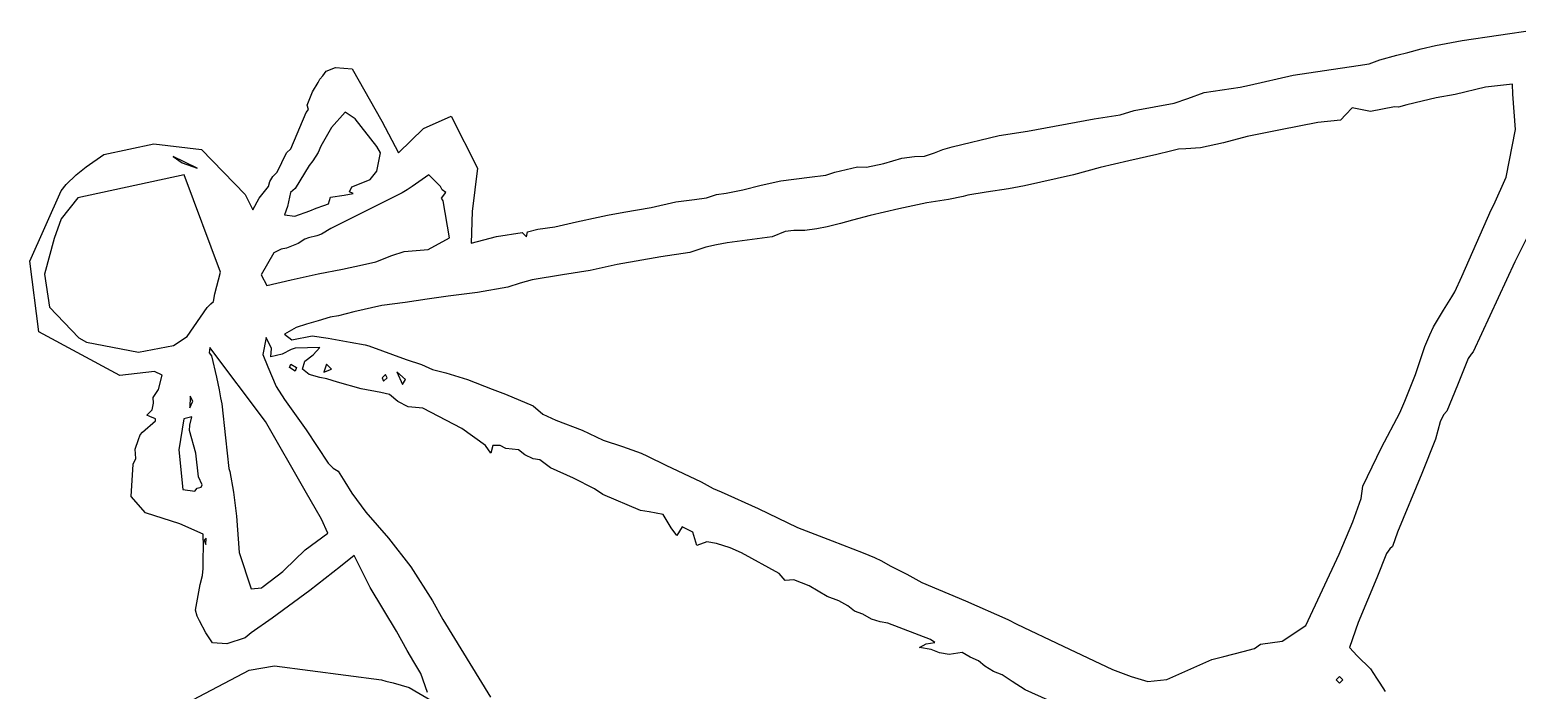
# Model space of a CAD drawing. Extents: x 0 to 208, y 1 to 205.
# Drawn here: x 173.778 to 178.357, y 201.978 to 204.014 of the extents above; entities that cross this region are included whole.
import ezdxf

# ---------------------------------------------------------------- set-up
doc = ezdxf.new("R2010")
doc.units = 0

msp = doc.modelspace()

# ---------------------------------------------------------------- linework, layer by layer
at = {"layer": 'test'}
for p, q in [((178.186865, 203.980689), (178.410275, 204.014174)), ((178.020219, 203.944028), (178.06054, 203.955035)), ((178.06054, 203.955035), (178.104651, 203.965618)), ((178.104651, 203.965618), (178.186865, 203.980689)), ((177.763064, 203.888713), (177.866577, 203.903727)), ((177.866577, 203.903727), (177.900892, 203.909005)), ((177.900892, 203.909005), (177.933393, 203.921507)), ((177.933393, 203.921507), (177.985759, 203.935928)), ((177.985759, 203.935928), (178.020219, 203.944028)), ((174.665706, 203.851623), (174.670081, 203.861952)), ((174.670081, 203.861952), (174.679479, 203.872281)), ((174.679479, 203.872281), (174.689752, 203.886646)), ((174.689752, 203.886646), (174.718516, 203.897653)), ((174.718516, 203.897653), (174.769674, 203.893645)), ((174.769674, 203.893645), (174.860962, 203.732697)), ((177.53274, 203.842823), (177.66721, 203.874376)), ((177.66721, 203.874376), (177.763064, 203.888713)), ((174.631162, 203.781815), (174.648152, 203.823183)), ((174.648152, 203.823183), (174.665706, 203.851623)), ((177.342579, 203.802663), (177.392958, 203.820359)), ((177.392958, 203.820359), (177.503118, 203.837151)), ((177.503118, 203.837151), (177.53274, 203.842823)), ((178.165944, 203.814494), (178.107318, 203.804305)), ((178.259018, 203.837156), (178.165944, 203.814494)), ((178.341749, 203.846752), (178.259018, 203.837156)), ((178.342596, 203.81562), (178.341749, 203.846752)), ((178.35126, 203.706928), (178.342596, 203.81562)), ((174.628058, 203.758955), (174.63517, 203.76824)), ((174.63517, 203.76824), (174.631162, 203.781815)), ((177.134085, 203.751694), (177.177761, 203.765692)), ((177.177761, 203.765692), (177.300657, 203.787564)), ((177.300657, 203.787564), (177.342579, 203.802663)), ((177.848566, 203.773092), (177.829234, 203.753167)), ((177.904655, 203.762537), (177.848566, 203.773092)), ((177.978967, 203.776761), (177.904655, 203.762537)), ((177.990651, 203.775632), (177.978967, 203.776761)), ((178.016474, 203.782179), (177.990651, 203.775632)), ((178.063348, 203.794399), (178.016474, 203.782179)), ((178.107318, 203.804305), (178.063348, 203.794399)), ((174.580741, 203.647384), (174.628058, 203.758955)), ((174.748157, 203.759778), (174.706704, 203.712514)), ((174.778956, 203.739712), (174.748157, 203.759778)), ((174.845978, 203.65467), (174.778956, 203.739712)), ((174.860962, 203.732697), (174.913017, 203.634453)), ((174.989181, 203.709425), (175.074592, 203.74805)), ((175.074592, 203.74805), (175.155858, 203.587917)), ((176.84932, 203.701456), (177.053999, 203.739813)), ((177.053999, 203.739813), (177.134085, 203.751694)), ((177.742832, 203.728049), (177.627324, 203.70581)), ((177.812272, 203.735415), (177.742832, 203.728049)), ((177.829234, 203.753167), (177.812272, 203.735415)), ((174.706704, 203.712514), (174.673182, 203.655635)), ((174.913017, 203.634453), (174.989181, 203.709425)), ((176.616803, 203.653645), (176.761416, 203.688248)), ((176.761416, 203.688248), (176.84932, 203.701456)), ((177.525072, 203.684784), (177.452422, 203.665593)), ((177.627324, 203.70581), (177.525072, 203.684784)), ((178.322008, 203.559416), (178.35126, 203.706928)), ((173.951346, 203.591865), (174.005637, 203.629116)), ((174.005637, 203.629116), (174.159561, 203.662934)), ((174.159561, 203.662934), (174.305887, 203.644787)), ((174.305887, 203.644787), (174.440219, 203.50671)), ((174.539209, 203.574997), (174.567787, 203.634458)), ((174.567787, 203.634458), (174.580741, 203.647384)), ((174.665421, 203.635767), (174.64925, 203.609972)), ((174.673182, 203.655635), (174.665421, 203.635767)), ((174.856844, 203.634576), (174.845978, 203.65467)), ((174.846063, 203.578529), (174.856844, 203.634576)), ((176.531741, 203.624519), (176.563133, 203.634453)), ((176.563133, 203.634453), (176.588363, 203.64546)), ((176.588363, 203.64546), (176.616803, 203.653645)), ((177.247391, 203.629554), (177.160794, 203.609713)), ((177.289552, 203.640109), (177.247391, 203.629554)), ((177.313795, 203.64643), (177.289552, 203.640109)), ((177.336485, 203.646713), (177.313795, 203.64643)), ((177.381223, 203.64993), (177.336485, 203.646713)), ((177.452422, 203.665593), (177.381223, 203.64993)), ((173.920325, 203.567199), (173.951346, 203.591865)), ((174.293153, 203.587851), (174.218692, 203.623543)), ((174.218692, 203.623543), (174.246603, 203.603618)), ((174.246603, 203.603618), (174.293139, 203.587842)), ((174.293139, 203.587842), (174.293153, 203.587851)), ((174.637537, 203.595945), (174.594775, 203.524775)), ((174.64925, 203.609972), (174.637537, 203.595945)), ((175.155858, 203.587917), (175.139518, 203.454147)), ((176.255525, 203.575017), (176.325987, 203.592035)), ((176.325987, 203.592035), (176.353109, 203.590342)), ((176.353109, 203.590342), (176.406793, 203.601716)), ((176.406793, 203.601716), (176.462504, 203.617859)), ((176.462504, 203.617859), (176.501527, 203.623672)), ((176.501527, 203.623672), (176.531741, 203.624519)), ((177.072915, 203.589055), (176.990628, 203.566703)), ((177.160794, 203.609713), (177.072915, 203.589055)), ((173.874678, 203.517263), (173.889297, 203.537018)), ((173.889297, 203.537018), (173.920325, 203.567199)), ((174.252924, 203.567036), (173.92573, 203.496345)), ((174.364385, 203.2675), (174.252924, 203.567036)), ((174.512511, 203.531027), (174.516377, 203.546549)), ((174.516377, 203.546549), (174.526057, 203.562071)), ((174.526057, 203.562071), (174.539209, 203.574997)), ((174.76885, 203.530382), (174.812817, 203.547823)), ((174.812817, 203.547823), (174.825404, 203.552452)), ((174.825404, 203.552452), (174.846063, 203.578529)), ((175.006071, 203.567087), (174.95498, 203.53103)), ((175.042396, 203.531208), (175.006071, 203.567087)), ((176.029378, 203.535563), (176.090109, 203.548206)), ((176.090109, 203.548206), (176.177985, 203.559411)), ((176.177985, 203.559411), (176.227754, 203.566438)), ((176.227754, 203.566438), (176.255525, 203.575017)), ((176.990628, 203.566703), (176.839679, 203.533539)), ((178.284893, 203.4741), (178.322008, 203.559416)), ((173.777549, 203.301177), (173.874678, 203.517263)), ((173.92573, 203.496345), (173.874688, 203.431059)), ((174.440219, 203.50671), (174.464152, 203.45948)), ((174.464152, 203.45948), (174.483428, 203.495252)), ((174.483428, 203.495252), (174.512511, 203.531027)), ((174.580466, 203.512159), (174.571238, 203.469194)), ((174.594775, 203.524775), (174.580466, 203.512159)), ((174.697648, 203.477607), (174.703744, 203.498576)), ((174.703744, 203.498576), (174.74534, 203.503966)), ((174.923964, 203.51167), (174.704212, 203.401228)), ((174.74534, 203.503966), (174.773393, 203.509554)), ((174.761625, 203.514662), (174.76885, 203.530382)), ((174.773393, 203.509554), (174.761625, 203.514662)), ((174.939486, 203.52087), (174.923964, 203.51167)), ((174.95498, 203.53103), (174.939486, 203.52087)), ((175.046996, 203.520851), (175.042396, 203.531208)), ((175.045444, 203.495168), (175.058228, 203.512497)), ((175.050495, 203.486984), (175.045444, 203.495168)), ((175.058228, 203.512497), (175.046996, 203.520851)), ((175.76633, 203.483634), (175.824346, 203.490802)), ((175.824346, 203.490802), (175.861171, 203.495995)), ((175.861171, 203.495995), (175.891095, 203.50593)), ((175.891095, 203.50593), (175.921326, 203.510332)), ((175.921326, 203.510332), (175.9724, 203.520718)), ((175.9724, 203.520718), (176.029378, 203.535563)), ((176.606149, 203.491375), (176.539406, 203.480537)), ((176.65098, 203.500124), (176.606149, 203.491375)), ((176.664893, 203.504413), (176.65098, 203.500124)), ((176.721352, 203.513727), (176.664893, 203.504413)), ((176.790138, 203.523351), (176.721352, 203.513727)), ((176.839679, 203.533539), (176.790138, 203.523351)), ((174.571238, 203.469194), (174.562009, 203.443342)), ((174.594058, 203.439168), (174.639651, 203.456299)), ((174.639651, 203.456299), (174.658729, 203.464314)), ((174.658729, 203.464314), (174.682944, 203.472244)), ((174.682944, 203.472244), (174.697648, 203.477607)), ((175.069545, 203.373074), (175.050495, 203.486984)), ((175.139518, 203.454147), (175.13599, 203.356521)), ((175.556055, 203.443022), (175.606592, 203.452279)), ((175.606592, 203.452279), (175.690692, 203.466475)), ((175.690692, 203.466475), (175.76633, 203.483634)), ((176.452383, 203.462503), (176.364369, 203.441929)), ((176.539406, 203.480537), (176.452383, 203.462503)), ((178.185703, 203.253589), (178.275974, 203.458747)), ((178.275974, 203.458747), (178.284893, 203.4741)), ((178.435292, 203.471619), (178.349488, 203.298405)), ((173.874688, 203.431059), (173.852505, 203.370912)), ((174.562009, 203.443342), (174.594044, 203.439194)), ((174.594044, 203.439194), (174.594058, 203.439168)), ((174.704212, 203.401228), (174.675772, 203.38421)), ((175.309974, 203.390952), (175.341236, 203.399955)), ((175.341236, 203.399955), (175.393656, 203.406728)), ((175.393656, 203.406728), (175.460957, 203.422307)), ((175.460957, 203.422307), (175.527062, 203.436898)), ((175.527062, 203.436898), (175.556055, 203.443022)), ((176.200525, 203.400612), (176.163537, 203.395871)), ((176.231843, 203.406708), (176.200525, 203.400612)), ((176.256848, 203.412861), (176.231843, 203.406708)), ((176.273414, 203.41715), (176.256848, 203.412861)), ((176.31069, 203.427649), (176.273414, 203.41715)), ((176.364369, 203.441929), (176.31069, 203.427649)), ((173.852505, 203.370912), (173.823433, 203.261289)), ((174.603608, 203.355649), (174.567413, 203.341228)), ((174.62407, 203.368857), (174.603608, 203.355649)), ((174.635669, 203.373231), (174.62407, 203.368857)), ((174.66152, 203.379356), (174.635669, 203.373231)), ((174.675772, 203.38421), (174.66152, 203.379356)), ((175.004135, 203.337102), (175.069545, 203.373074)), ((175.13599, 203.356521), (175.214306, 203.377095)), ((175.214306, 203.377095), (175.293154, 203.388751)), ((175.293154, 203.388751), (175.306587, 203.375938)), ((175.306587, 203.375938), (175.309974, 203.390952)), ((175.92483, 203.357489), (175.89209, 203.350885)), ((176.063263, 203.376398), (175.92483, 203.357489)), ((176.103415, 203.391892), (176.063263, 203.376398)), ((176.129464, 203.395871), (176.103415, 203.391892)), ((176.163537, 203.395871), (176.129464, 203.395871)), ((174.529342, 203.327088), (174.489785, 203.25863)), ((174.551665, 203.33801), (174.529342, 203.327088)), ((174.567413, 203.341228), (174.551665, 203.33801)), ((174.843398, 203.299143), (174.892135, 203.318504)), ((174.892135, 203.318504), (174.930133, 203.330611)), ((174.930133, 203.330611), (175.004135, 203.337102)), ((175.720279, 203.314422), (175.58584, 203.291138)), ((175.809529, 203.327545), (175.720279, 203.314422)), ((175.858517, 203.343603), (175.809529, 203.327545)), ((175.89209, 203.350885), (175.858517, 203.343603)), ((173.80515, 203.08346), (173.777549, 203.301177)), ((174.347565, 203.200281), (174.364385, 203.2675)), ((174.582698, 203.243235), (174.665429, 203.262144)), ((174.665429, 203.262144), (174.740164, 203.276678)), ((174.740164, 203.276678), (174.80221, 203.290027)), ((174.80221, 203.290027), (174.843398, 203.299143)), ((175.503109, 203.271891), (175.417172, 203.259106)), ((175.58584, 203.291138), (175.503109, 203.271891)), ((178.349488, 203.298405), (178.220662, 203.021777)), ((173.823433, 203.261289), (173.838081, 203.158984)), ((174.489785, 203.25863), (174.507735, 203.226377)), ((174.507735, 203.226377), (174.58271, 203.243198)), ((174.58271, 203.243198), (174.582698, 203.243235)), ((175.249719, 203.220611), (175.156286, 203.204411)), ((175.2877, 203.233396), (175.249719, 203.220611)), ((175.324101, 203.243894), (175.2877, 203.233396)), ((175.417172, 203.259106), (175.324101, 203.243894)), ((178.164085, 203.206097), (178.185703, 203.253589)), ((174.334498, 203.169265), (174.343191, 203.177026)), ((174.343191, 203.177026), (174.347565, 203.200281)), ((174.933543, 203.173621), (174.861777, 203.164279)), ((175.000559, 203.183837), (174.933543, 203.173621)), ((175.065843, 203.192981), (175.000559, 203.183837)), ((175.156286, 203.204411), (175.065843, 203.192981)), ((178.129823, 203.150189), (178.155025, 203.190829)), ((178.155025, 203.190829), (178.164085, 203.206097)), ((173.838081, 203.158984), (173.928149, 203.064569)), ((174.26212, 203.068348), (174.324169, 203.158512)), ((174.324169, 203.158512), (174.334498, 203.169265)), ((174.701918, 203.127986), (174.665463, 203.117233)), ((174.72791, 203.132614), (174.701918, 203.127986)), ((174.774951, 203.144609), (174.72791, 203.132614)), ((174.861777, 203.164279), (174.774951, 203.144609)), ((178.098728, 203.098474), (178.129823, 203.150189)), ((174.054767, 202.948945), (173.80515, 203.08346)), ((174.597998, 203.096574), (174.561885, 203.075577)), ((174.629268, 203.106904), (174.597998, 203.096574)), ((174.665463, 203.117233), (174.629268, 203.106904)), ((178.087298, 203.074034), (178.098728, 203.098474)), ((173.928149, 203.064569), (173.951856, 203.050938)), ((173.951856, 203.050938), (174.111831, 203.020447)), ((174.111831, 203.020447), (174.220413, 203.040682)), ((174.220413, 203.040682), (174.220438, 203.040718)), ((174.220438, 203.040718), (174.26212, 203.068348)), ((174.331563, 203.03486), (174.32987, 203.018576)), ((174.50286, 202.807304), (174.331563, 203.03486)), ((174.505405, 203.0659), (174.495527, 203.013305)), ((174.521802, 203.031491), (174.505405, 203.0659)), ((174.561885, 203.075577), (174.584801, 203.058785)), ((174.594912, 203.032818), (174.582494, 203.028387)), ((174.584801, 203.058785), (174.646814, 203.070412)), ((174.670378, 203.034793), (174.594912, 203.032818)), ((174.646814, 203.070412), (174.6957, 203.063131)), ((174.650312, 203.012441), (174.670378, 203.034793)), ((174.6957, 203.063131), (174.763479, 203.051052)), ((174.763479, 203.051052), (174.810251, 203.043488)), ((174.810251, 203.043488), (174.821117, 203.040017)), ((174.821117, 203.040017), (174.935945, 202.997766)), ((178.042862, 202.952083), (178.072058, 203.037461)), ((178.072058, 203.037461), (178.087298, 203.074034)), ((174.32987, 203.018576), (174.336615, 203.009093)), ((174.336615, 203.009093), (174.352448, 202.942977)), ((174.495527, 203.013305), (174.509977, 202.975123)), ((174.519262, 203.005781), (174.521802, 203.031491)), ((174.554864, 203.014643), (174.519262, 203.005781)), ((174.582494, 203.028387), (174.554864, 203.014643)), ((174.617602, 202.968358), (174.623868, 202.992545)), ((174.623868, 202.992545), (174.650312, 203.012441)), ((174.935945, 202.997766), (174.983801, 202.982808)), ((178.205281, 203.00109), (178.172535, 202.919271)), ((178.214284, 203.014016), (178.205281, 203.00109)), ((178.220662, 203.021777), (178.214284, 203.014016)), ((174.162028, 202.961108), (174.054767, 202.948945)), ((174.184888, 202.949537), (174.162028, 202.961108)), ((174.173373, 202.905398), (174.184888, 202.949537)), ((174.352448, 202.942977), (174.360858, 202.904095)), ((174.509977, 202.975123), (174.535828, 202.915035)), ((174.577525, 202.972709), (174.581476, 202.983038)), ((174.59426, 202.962351), (174.577525, 202.972709)), ((174.577525, 202.972709), (174.577525, 202.972709)), ((174.581476, 202.983038), (174.598211, 202.972709)), ((174.598211, 202.972709), (174.59426, 202.962351)), ((174.637668, 202.951989), (174.617602, 202.968358)), ((174.670135, 202.942111), (174.637668, 202.951989)), ((174.69181, 202.938189), (174.670135, 202.942111)), ((174.691297, 202.98315), (174.682689, 202.95902)), ((174.682689, 202.95902), (174.706819, 202.967628)), ((174.706791, 202.967628), (174.691297, 202.98315)), ((174.706819, 202.967628), (174.706791, 202.967628)), ((174.872856, 202.952106), (174.861906, 202.941777)), ((174.861906, 202.941777), (174.866478, 202.931419)), ((174.866478, 202.931419), (174.877428, 202.941777)), ((174.877428, 202.941777), (174.872856, 202.952106)), ((174.877428, 202.941777), (174.877428, 202.941777)), ((174.934304, 202.935991), (174.907521, 202.959811)), ((174.907521, 202.959811), (174.925076, 202.921098)), ((174.983801, 202.982808), (175.017462, 202.966834)), ((175.017462, 202.966834), (175.058088, 202.956872)), ((175.058088, 202.956872), (175.125124, 202.935959)), ((178.010784, 202.868988), (178.042862, 202.952083)), ((174.157851, 202.881127), (174.173373, 202.905398)), ((174.360858, 202.904095), (174.364301, 202.879711)), ((174.535828, 202.915035), (174.56168, 202.874178)), ((174.725101, 202.928113), (174.69181, 202.938189)), ((174.797293, 202.907709), (174.725101, 202.928113)), ((174.85847, 202.896645), (174.797293, 202.907709)), ((174.885084, 202.889929), (174.85847, 202.896645)), ((174.925076, 202.921098), (174.934304, 202.936)), ((174.934304, 202.936), (174.934304, 202.935991)), ((175.125124, 202.935959), (175.201386, 202.906698)), ((175.201386, 202.906698), (175.242373, 202.891204)), ((178.172535, 202.919271), (178.140175, 202.839123)), ((174.154239, 202.842321), (174.15898, 202.863121)), ((174.15898, 202.863121), (174.157851, 202.881127)), ((174.271844, 202.884508), (174.270151, 202.8487)), ((174.270151, 202.8487), (174.27986, 202.869613)), ((174.279972, 202.869607), (174.271844, 202.884508)), ((174.27986, 202.869613), (174.279972, 202.869607)), ((174.364301, 202.879711), (174.36893, 202.86083)), ((174.36893, 202.86083), (174.380218, 202.756391)), ((174.56168, 202.874178), (174.628897, 202.781135)), ((174.910653, 202.86831), (174.885084, 202.889929)), ((174.942572, 202.851716), (174.910653, 202.86831)), ((174.987657, 202.847482), (174.942572, 202.851716)), ((175.242373, 202.891204), (175.327319, 202.854687)), ((175.327319, 202.854687), (175.356636, 202.829062)), ((177.995573, 202.833253), (178.010784, 202.868988)), ((174.124433, 202.773493), (174.164342, 202.808821)), ((174.137559, 202.826093), (174.154239, 202.842321)), ((174.147183, 202.82217), (174.137559, 202.826093)), ((174.164342, 202.81503), (174.147183, 202.82217)), ((174.164342, 202.808821), (174.164342, 202.81503)), ((174.251835, 202.815054), (174.23651, 202.719394)), ((174.276924, 202.821065), (174.251835, 202.815054)), ((174.270264, 202.795213), (174.276924, 202.821065)), ((174.625841, 202.592781), (174.50286, 202.807304)), ((175.10814, 202.785608), (174.987657, 202.847482)), ((175.356636, 202.829062), (175.396785, 202.810548)), ((175.396785, 202.810548), (175.478152, 202.779884)), ((177.939117, 202.727138), (177.995573, 202.833253)), ((178.119489, 202.806159), (178.105095, 202.751865)), ((178.129846, 202.827862), (178.119489, 202.806159)), ((178.140175, 202.839123), (178.129846, 202.827862)), ((174.112749, 202.751564), (174.117942, 202.765732)), ((174.117942, 202.765732), (174.124433, 202.773493)), ((174.268853, 202.778873), (174.270264, 202.795213)), ((174.288354, 202.709071), (174.268853, 202.778873)), ((174.628897, 202.781135), (174.696116, 202.678818)), ((175.180516, 202.733081), (175.10814, 202.785608)), ((175.478152, 202.779884), (175.54299, 202.749664)), ((174.102081, 202.721276), (174.112749, 202.751564)), ((174.104057, 202.69328), (174.102081, 202.721276)), ((174.23651, 202.719394), (174.249267, 202.597539)), ((174.380218, 202.756391), (174.390689, 202.661531)), ((175.196998, 202.709543), (175.180516, 202.733081)), ((175.202558, 202.733137), (175.196998, 202.709543)), ((175.225446, 202.732573), (175.202558, 202.733137)), ((175.242859, 202.723824), (175.225446, 202.732573)), ((175.282074, 202.71976), (175.242859, 202.723824)), ((175.301096, 202.703758), (175.282074, 202.71976)), ((175.54299, 202.749664), (175.602034, 202.729683)), ((175.602034, 202.729683), (175.659926, 202.709335)), ((177.880705, 202.607532), (177.939117, 202.727138)), ((178.105095, 202.751865), (178.062861, 202.64689)), ((174.089917, 202.575551), (174.09607, 202.675189)), ((174.09607, 202.675189), (174.104057, 202.69328)), ((174.297442, 202.636681), (174.288354, 202.709071)), ((174.696116, 202.678818), (174.711639, 202.66259)), ((175.32706, 202.691989), (175.301096, 202.703758)), ((175.347521, 202.688236), (175.32706, 202.691989)), ((175.381046, 202.663598), (175.347521, 202.688236)), ((175.659926, 202.709335), (175.67892, 202.700275)), ((175.67892, 202.700275), (175.735378, 202.672617)), ((175.735378, 202.672617), (175.844372, 202.620926)), ((174.307969, 202.611817), (174.297442, 202.636681)), ((174.390689, 202.661531), (174.393229, 202.652218)), ((174.393229, 202.652218), (174.40432, 202.588969)), ((174.711639, 202.66259), (174.727161, 202.653841)), ((174.727161, 202.653841), (174.747848, 202.621233)), ((174.747848, 202.621233), (174.768535, 202.585862)), ((175.451669, 202.631961), (175.381046, 202.663598)), ((175.515689, 202.59891), (175.451669, 202.631961)), ((175.844372, 202.620926), (175.88094, 202.600239)), ((178.062861, 202.64689), (177.987496, 202.465918)), ((174.134333, 202.525524), (174.089917, 202.575551)), ((174.249267, 202.597539), (174.285462, 202.591669)), ((174.285462, 202.591669), (174.293223, 202.601067)), ((174.293152, 202.601121), (174.30509, 202.604677)), ((174.293223, 202.601067), (174.293152, 202.601121)), ((174.30509, 202.604677), (174.307969, 202.611817)), ((174.40432, 202.588969), (174.413887, 202.514665)), ((174.675411, 202.50571), (174.625841, 202.592781)), ((174.768535, 202.585862), (174.812485, 202.527894)), ((175.542048, 202.582174), (175.515689, 202.59891)), ((175.657979, 202.532189), (175.542048, 202.582174)), ((175.88094, 202.600239), (175.906424, 202.590163)), ((175.906424, 202.590163), (176.020123, 202.538201)), ((177.876275, 202.569816), (177.880705, 202.607532)), ((175.683831, 202.528154), (175.657979, 202.532189)), ((176.020123, 202.538201), (176.140474, 202.4805)), ((177.850903, 202.497615), (177.876275, 202.569816)), ((174.239534, 202.491209), (174.134333, 202.525524)), ((174.311148, 202.459718), (174.239534, 202.491209)), ((174.413887, 202.514665), (174.422665, 202.403424)), ((174.694687, 202.462677), (174.675411, 202.50571)), ((174.812485, 202.527894), (174.882293, 202.447097)), ((175.727279, 202.520393), (175.683831, 202.528154)), ((175.751663, 202.479092), (175.727279, 202.520393)), ((177.81952, 202.424774), (177.850903, 202.497615)), ((174.312559, 202.420425), (174.311148, 202.459718)), ((174.320895, 202.447327), (174.314657, 202.44109)), ((174.314657, 202.44109), (174.320076, 202.427515)), ((174.320076, 202.427515), (174.320923, 202.447327)), ((174.320923, 202.447327), (174.320895, 202.447327)), ((174.625776, 202.41158), (174.694687, 202.462677)), ((174.882293, 202.447097), (174.950997, 202.359283)), ((175.769443, 202.455894), (175.751663, 202.479092)), ((175.786348, 202.481689), (175.769443, 202.455894)), ((175.818278, 202.46611), (175.786348, 202.481689)), ((175.830809, 202.424745), (175.818278, 202.46611)), ((176.140474, 202.4805), (176.247546, 202.439282)), ((176.247546, 202.439282), (176.342632, 202.40189)), ((177.987496, 202.465918), (177.972849, 202.421965)), ((174.31143, 202.383612), (174.312559, 202.420425)), ((174.422665, 202.403424), (174.459328, 202.290724)), ((174.560315, 202.34865), (174.625776, 202.41158)), ((174.77658, 202.393473), (174.734002, 202.359589)), ((174.825633, 202.295053), (174.77658, 202.393473)), ((175.862074, 202.436485), (175.830809, 202.424745)), ((175.891631, 202.430417), (175.862074, 202.436485)), ((175.934026, 202.417322), (175.891631, 202.430417)), ((175.969036, 202.402534), (175.934026, 202.417322)), ((176.084564, 202.338278), (175.969036, 202.402534)), ((176.342632, 202.40189), (176.378144, 202.387271)), ((177.705773, 202.178205), (177.808005, 202.398047)), ((177.808005, 202.398047), (177.81952, 202.424774)), ((177.954053, 202.399754), (177.92394, 202.324615)), ((177.964382, 202.414204), (177.954053, 202.399754)), ((177.972849, 202.421965), (177.964382, 202.414204)), ((174.30889, 202.331829), (174.31143, 202.353448)), ((174.31143, 202.353448), (174.31143, 202.383612)), ((174.556308, 202.344276), (174.560315, 202.34865)), ((174.734002, 202.359589), (174.639779, 202.285655)), ((174.950997, 202.359283), (175.017641, 202.254116)), ((176.378144, 202.387271), (176.399142, 202.377732)), ((176.399142, 202.377732), (176.425699, 202.362407)), ((176.425699, 202.362407), (176.477091, 202.336556)), ((174.287808, 202.225412), (174.302117, 202.304877)), ((174.302117, 202.304877), (174.30889, 202.331829)), ((174.496296, 202.298243), (174.556308, 202.344276)), ((176.102654, 202.316462), (176.084564, 202.338278)), ((176.129889, 202.31872), (176.102654, 202.316462)), ((176.176969, 202.300827), (176.129889, 202.31872)), ((176.232208, 202.267736), (176.176969, 202.300827)), ((176.477091, 202.336556), (176.523762, 202.310704)), ((176.523762, 202.310704), (176.658464, 202.253828)), ((177.92394, 202.324615), (177.867035, 202.187232)), ((174.459328, 202.290724), (174.491318, 202.294309)), ((174.491318, 202.294309), (174.491442, 202.29432)), ((174.491442, 202.29432), (174.496296, 202.298243)), ((174.639779, 202.285655), (174.524206, 202.200613)), ((174.90688, 202.161139), (174.825633, 202.295053)), ((176.267681, 202.254613), (176.232208, 202.267736)), ((176.295564, 202.238583), (176.267681, 202.254613)), ((174.292888, 202.207322), (174.287808, 202.225412)), ((175.017641, 202.254116), (175.049007, 202.197099)), ((176.316195, 202.22275), (176.295564, 202.238583)), ((176.342441, 202.213324), (176.316195, 202.22275)), ((176.368265, 202.198112), (176.342441, 202.213324)), ((176.658464, 202.253828), (176.788269, 202.196952)), ((174.299916, 202.1929), (174.292888, 202.207322)), ((174.319163, 202.155201), (174.299916, 202.1929)), ((174.524206, 202.200613), (174.458993, 202.155624)), ((175.049007, 202.197099), (175.195514, 201.956807)), ((176.394991, 202.189419), (176.368265, 202.198112)), ((176.419121, 202.185045), (176.394991, 202.189419)), ((176.550507, 202.135275), (176.419121, 202.185045)), ((176.788269, 202.196952), (176.816153, 202.18174)), ((176.816153, 202.18174), (176.958224, 202.114224)), ((177.633228, 202.129985), (177.705773, 202.178205)), ((177.867035, 202.187232), (177.840224, 202.11053)), ((174.339709, 202.12506), (174.319163, 202.155201)), ((174.383818, 202.121842), (174.339709, 202.12506)), ((174.440592, 202.140554), (174.383818, 202.121842)), ((174.458993, 202.155624), (174.440592, 202.140554)), ((174.939852, 202.100975), (174.90688, 202.161139)), ((176.516302, 202.110496), (176.53696, 202.121813)), ((176.53696, 202.121813), (176.563433, 202.125764)), ((176.563433, 202.125764), (176.550507, 202.135275)), ((177.54748, 202.107153), (177.566163, 202.12022)), ((177.566163, 202.12022), (177.633228, 202.129985)), ((174.960228, 202.06616), (174.939852, 202.100975)), ((176.552499, 202.104118), (176.516302, 202.110496)), ((176.578351, 202.094381), (176.552499, 202.104118)), ((176.60764, 202.088934), (176.578351, 202.094381)), ((176.64743, 202.094974), (176.60764, 202.088934)), ((176.672181, 202.080637), (176.64743, 202.094974)), ((176.698259, 202.069094), (176.672181, 202.080637)), ((176.958224, 202.114224), (177.110488, 202.042627)), ((177.277595, 202.012183), (177.416081, 202.073089)), ((177.416081, 202.073089), (177.453554, 202.082177)), ((177.453554, 202.082177), (177.512346, 202.098489)), ((177.512346, 202.098489), (177.54748, 202.107153)), ((177.840224, 202.11053), (177.863536, 202.084199)), ((177.863536, 202.084199), (177.904929, 202.044134)), ((174.127135, 201.869073), (174.452915, 202.040306)), ((174.452915, 202.040306), (174.531102, 202.054078)), ((174.531102, 202.054078), (174.860317, 202.010906)), ((174.980915, 202.029968), (174.960228, 202.06616)), ((175.002166, 201.971368), (174.980915, 202.029968)), ((176.717817, 202.052415), (176.698259, 202.069094)), ((176.744233, 202.036441), (176.717817, 202.052415)), ((176.771326, 202.025773), (176.744233, 202.036441)), ((176.801882, 202.005566), (176.771326, 202.025773)), ((177.110488, 202.042627), (177.168422, 202.02115)), ((177.904929, 202.044134), (177.92302, 202.015466)), ((174.860317, 202.010906), (174.873242, 202.007096)), ((174.873242, 202.007096), (174.896469, 202.001452)), ((174.896469, 202.001452), (174.945587, 201.986918)), ((174.945587, 201.986918), (175.175561, 201.852919)), ((176.841721, 201.980053), (176.801882, 202.005566)), ((176.963127, 201.925658), (176.841721, 201.980053)), ((177.168422, 202.02115), (177.219792, 202.005628)), ((177.219792, 202.005628), (177.277651, 202.012006)), ((177.277651, 202.012006), (177.277595, 202.012183)), ((177.809174, 202.021383), (177.798845, 202.011054)), ((177.798845, 202.011054), (177.809174, 202.000696)), ((177.819532, 202.011054), (177.809174, 202.021383)), ((177.809174, 202.000696), (177.819532, 202.011054)), ((177.819532, 202.011054), (177.819532, 202.011054)), ((177.92302, 202.015466), (177.933151, 202.000537)), ((177.933151, 202.000537), (177.949774, 201.974685))]:
    msp.add_line(p, q, dxfattribs=at)

doc.saveas('drawing.dxf')
